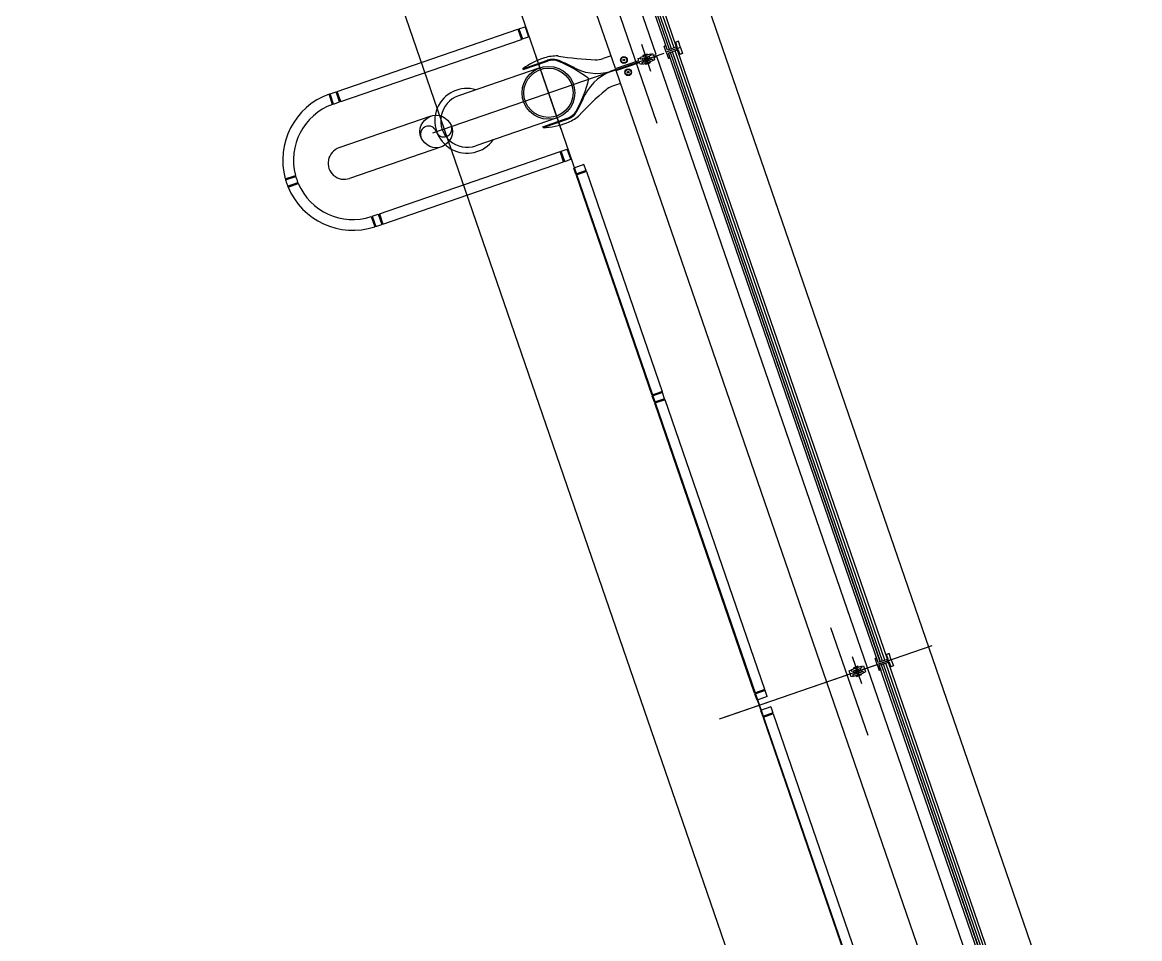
# Model space of a CAD drawing. Extents: x 809487 to 809680, y 818779 to 819225.
# Drawn here: x 809545.56 to 809550.73, y 819158.4 to 819162.65 of the extents above; entities that cross this region are included whole.
import ezdxf

# ---------------------------------------------------------------- set-up
doc = ezdxf.new("R2010")
doc.units = 0
for name, color, linetype in [('F-RC', 7, 'Continuous'), ('MAJ082__', 7, 'Continuous'), ('MAJ214__', 7, 'Continuous'), ('MAJ270__', 7, 'Continuous'), ('MAJ292__', 7, 'Continuous')]:
    doc.layers.add(name, color=color, linetype=linetype)

msp = doc.modelspace()

# ---------------------------------------------------------------- linework, layer by layer
at = {"layer": 'F-RC'}
for p, q in [((809547.0156, 819162.3286), (809547.8529, 819162.617)), ((809547.8529, 819162.617), (809547.8692, 819162.5697)), ((809547.8536, 819162.6151), (809547.8583, 819162.6167)), ((809547.8577, 819162.6186), (809547.886, 819162.6284)), ((809547.8577, 819162.6186), (809547.8739, 819162.5713)), ((809547.886, 819162.6284), (809547.9023, 819162.5811)), ((809547.0319, 819162.2814), (809547.8692, 819162.5697)), ((809547.8686, 819162.5716), (809547.8733, 819162.5732)), ((809547.8739, 819162.5713), (809547.9023, 819162.5811)), ((809546.9941, 819162.2683), (809546.9778, 819162.3156)), ((809546.9825, 819162.3172), (809547.0109, 819162.327)), ((809546.9988, 819162.27), (809546.9825, 819162.3172)), ((809547.0271, 819162.2797), (809547.0109, 819162.327)), ((809547.0115, 819162.3251), (809547.0162, 819162.3268)), ((809547.0319, 819162.2814), (809547.0156, 819162.3286)), ((809546.9988, 819162.27), (809547.0271, 819162.2797)), ((809547.0265, 819162.2816), (809547.0312, 819162.2833)), ((809547.2109, 819161.7613), (809548.0483, 819162.0497)), ((809548.0645, 819162.0024), (809548.0483, 819162.0497)), ((809548.0489, 819162.0478), (809548.0536, 819162.0494)), ((809548.053, 819162.0513), (809548.0814, 819162.061)), ((809548.0693, 819162.004), (809548.053, 819162.0513)), ((809548.0976, 819162.0138), (809548.0814, 819162.061)), ((809547.2272, 819161.7141), (809548.0645, 819162.0024)), ((809548.0639, 819162.0043), (809548.0686, 819162.0059)), ((809548.0693, 819162.004), (809548.0976, 819162.0138)), ((809548.1588, 819161.9899), (809548.1115, 819161.9736)), ((809548.1685, 819161.9615), (809548.1588, 819161.9899)), ((809546.7751, 819161.9233), (809546.8225, 819161.9396)), ((809546.7765, 819161.9184), (809546.8238, 819161.9347)), ((809548.1212, 819161.9452), (809548.1115, 819161.9736)), ((809548.1685, 819161.9615), (809548.1212, 819161.9452)), ((809548.1702, 819161.9568), (809548.1229, 819161.9405)), ((809548.1229, 819161.9405), (809548.4737, 819160.9217)), ((809548.1248, 819161.9411), (809548.1231, 819161.9459)), ((809548.1683, 819161.9561), (809548.1666, 819161.9608)), ((809548.1702, 819161.9568), (809548.5209, 819160.938)), ((809546.7862, 819161.8901), (809546.8336, 819161.9064)), ((809546.7881, 819161.8854), (809546.8355, 819161.9018)), ((809547.1731, 819161.7484), (809547.1894, 819161.7011)), ((809547.1778, 819161.7499), (809547.2062, 819161.7597)), ((809547.1778, 819161.7499), (809547.1941, 819161.7027)), ((809547.2062, 819161.7597), (809547.2225, 819161.7124)), ((809547.2069, 819161.7578), (809547.2116, 819161.7594)), ((809547.2109, 819161.7613), (809547.2272, 819161.7141)), ((809547.2218, 819161.7143), (809547.2266, 819161.7159)), ((809547.1941, 819161.7027), (809547.2225, 819161.7124)), ((809548.5013, 819160.9312), (809548.4737, 819160.9217)), ((809548.5226, 819160.9332), (809548.4753, 819160.917)), ((809548.4851, 819160.8886), (809548.4753, 819160.917)), ((809548.4772, 819160.9176), (809548.4756, 819160.9223)), ((809548.5323, 819160.9049), (809548.4851, 819160.8886)), ((809548.534, 819160.9002), (809548.4867, 819160.8839)), ((809548.4886, 819160.8845), (809548.487, 819160.8893)), ((809548.5209, 819160.938), (809548.5013, 819160.9312)), ((809548.5207, 819160.9326), (809548.5191, 819160.9373)), ((809548.5323, 819160.9049), (809548.5226, 819160.9332)), ((809548.5321, 819160.8995), (809548.5305, 819160.9042)), ((809548.9963, 819159.5575), (809548.534, 819160.9002)), ((809548.949, 819159.5412), (809548.4867, 819160.8839)), ((809548.9963, 819159.5575), (809548.949, 819159.5412)), ((809548.9979, 819159.5528), (809548.9506, 819159.5365)), ((809548.9525, 819159.5372), (809548.9509, 819159.5419)), ((809548.996, 819159.5521), (809548.9944, 819159.5569)), ((809549.0077, 819159.5244), (809548.9979, 819159.5528)), ((809548.9604, 819159.5081), (809548.9506, 819159.5365)), ((809549.0077, 819159.5244), (809548.9604, 819159.5081)), ((809549.024, 819159.4771), (809548.9767, 819159.4609)), ((809548.9767, 819159.4609), (809548.9864, 819159.4325)), ((809549.0337, 819159.4488), (809548.9864, 819159.4325)), ((809549.0353, 819159.4441), (809548.9881, 819159.4278)), ((809549.024, 819159.4771), (809549.0337, 819159.4488)), ((809549.0318, 819159.4481), (809549.0335, 819159.4434)), ((809549.0353, 819159.4441), (809549.4898, 819158.1243)), ((809548.9881, 819159.4278), (809549.4426, 819158.1077)), ((809548.9883, 819159.4332), (809548.99, 819159.4284))]:
    msp.add_line(p, q, dxfattribs=at)
for radius, start, end in [(0.325, 109.8815, 195.4719), (0.323, 108.9997, 109.887), (0.275, 110.0418, 194.8294), (0.277, 108.9997, 110.0343), (0.323, 195.45, 196.3383), (0.277, 194.8595, 195.8958), (0.275, 195.8732, 199), (0.325, 196.3546, 199), (0.325, 199, 201.6454), (0.323, 201.6617, 202.55), (0.325, 202.5281, 288.1185), (0.275, 199, 202.1268), (0.277, 202.1042, 203.1405), (0.275, 203.1706, 287.9582), (0.277, 287.9657, 289.0003), (0.323, 288.113, 289.0003)]:
    msp.add_arc((809547.0883, 819162.01), radius, start, end, dxfattribs=at)
at = {"layer": 'MAJ082__'}
for p, q in [((809547.4498, 819162.2137), (809547.024, 819162.0671)), ((809547.4986, 819162.0719), (809547.0729, 819161.9253))]:
    msp.add_line(p, q, dxfattribs=at)
msp.add_circle((809547.4742, 819162.1428), 0.075, dxfattribs=at)
for centre, radius, start, end in [((809547.4387, 819162.1306), 0.0375, 19, 199), ((809547.5096, 819162.155), 0.0375, 199, 19), ((809547.0484, 819161.9962), 0.075, 108.9996, 289.0005)]:
    msp.add_arc(centre, radius, start, end, dxfattribs=at)
at = {"layer": 'MAJ214__'}
for p, q in [((809548.4937, 819162.4992), (809546.5419, 819168.1675)), ((809548.5544, 819162.5227), (809547.5825, 819165.3451)), ((809548.5551, 819162.5229), (809547.5833, 819165.3453)), ((809548.5645, 819162.5262), (809547.5927, 819165.3486)), ((809548.5759, 819162.5301), (809547.6041, 819165.3525)), ((809548.4647, 819162.5011), (809548.4207, 819162.4859)), ((809548.4299, 819162.4811), (809548.4606, 819162.4917)), ((809548.4306, 819162.4935), (809548.4523, 819162.501)), ((809548.4312, 819162.4948), (809548.4306, 819162.4935)), ((809548.4306, 819162.4935), (809548.4315, 819162.4907)), ((809548.451, 819162.5017), (809548.4312, 819162.4948)), ((809548.4315, 819162.4907), (809548.4533, 819162.4982)), ((809548.4339, 819162.4915), (809548.4336, 819162.4909)), ((809548.4509, 819162.4974), (809548.4516, 819162.4971)), ((809548.451, 819162.5017), (809548.4523, 819162.501)), ((809548.4517, 819162.4966), (809548.4516, 819162.4971)), ((809548.4523, 819162.501), (809548.4533, 819162.4982)), ((809548.4682, 819162.4944), (809548.4606, 819162.4917)), ((809548.4658, 819162.5001), (809548.4762, 819162.5037)), ((809548.4762, 819162.5037), (809548.4795, 819162.4943)), ((809548.4795, 819162.4943), (809548.4937, 819162.4992)), ((809549.5311, 819159.6861), (809548.5593, 819162.5085)), ((809549.5318, 819159.6864), (809548.56, 819162.5088)), ((809549.5412, 819159.6896), (809548.5694, 819162.512)), ((809549.5526, 819159.6935), (809548.5808, 819162.5159)), ((809548.3046, 819162.434), (809548.4133, 819162.4715)), ((809548.3078, 819162.4246), (809548.4166, 819162.462)), ((809548.4101, 819162.4809), (809548.4205, 819162.4845)), ((809548.4133, 819162.4715), (809548.4101, 819162.4809)), ((809548.4198, 819162.4526), (809548.4166, 819162.462)), ((809548.4302, 819162.4562), (809548.4198, 819162.4526)), ((809548.4221, 819162.4785), (809548.4297, 819162.4811)), ((809548.4354, 819162.4645), (809548.4278, 819162.4619)), ((809548.4338, 819162.4904), (809548.4336, 819162.4909)), ((809548.4356, 819162.4646), (809548.4663, 819162.4752)), ((809548.4645, 819162.4656), (809548.4428, 819162.4581)), ((809548.4428, 819162.4581), (809548.4437, 819162.4553)), ((809548.4655, 819162.4627), (809548.4437, 819162.4553)), ((809548.445, 819162.4546), (809548.4437, 819162.4553)), ((809548.4447, 819162.4587), (809548.4443, 819162.4597)), ((809548.445, 819162.4546), (809548.4649, 819162.4615)), ((809548.4626, 819162.4649), (809548.4623, 819162.4659)), ((809548.4645, 819162.4656), (809548.4655, 819162.4627)), ((809548.4649, 819162.4615), (809548.4655, 819162.4627)), ((809548.4756, 819162.4718), (809548.486, 819162.4754)), ((809548.4827, 819162.4848), (809548.4969, 819162.4897)), ((809548.4827, 819162.4848), (809548.486, 819162.4754)), ((809550.4487, 819156.8213), (809548.4969, 819162.4897)), ((809549.3868, 819159.6444), (809549.3972, 819159.648)), ((809549.4414, 819159.6645), (809549.3974, 819159.6494)), ((809549.4066, 819159.6446), (809549.4373, 819159.6552)), ((809549.4073, 819159.657), (809549.429, 819159.6645)), ((809549.4079, 819159.6583), (809549.4073, 819159.657)), ((809549.4073, 819159.657), (809549.4082, 819159.6542)), ((809549.4277, 819159.6651), (809549.4079, 819159.6583)), ((809549.4082, 819159.6542), (809549.43, 819159.6616)), ((809549.4106, 819159.655), (809549.4103, 819159.6543)), ((809549.4105, 819159.6539), (809549.4103, 819159.6543)), ((809549.4276, 819159.6608), (809549.4283, 819159.6605)), ((809549.4277, 819159.6651), (809549.429, 819159.6645)), ((809549.4284, 819159.66), (809549.4283, 819159.6605)), ((809549.429, 819159.6645), (809549.43, 819159.6616)), ((809549.4449, 819159.6578), (809549.4373, 819159.6552)), ((809549.4425, 819159.6636), (809549.4529, 819159.6672)), ((809549.4529, 819159.6672), (809549.4627, 819159.6388)), ((809550.5078, 819156.8496), (809549.536, 819159.6719)), ((809550.5085, 819156.8498), (809549.5367, 819159.6722)), ((809550.5179, 819156.8531), (809549.5461, 819159.6755)), ((809550.5293, 819156.857), (809549.5575, 819159.6794)), ((809549.3965, 819159.616), (809549.3868, 819159.6444)), ((809549.4069, 819159.6196), (809549.3965, 819159.616)), ((809549.3988, 819159.6419), (809549.4064, 819159.6445)), ((809549.4121, 819159.628), (809549.4045, 819159.6254)), ((809549.4123, 819159.628), (809549.443, 819159.6386)), ((809549.4412, 819159.629), (809549.4195, 819159.6215)), ((809549.4195, 819159.6215), (809549.4205, 819159.6187)), ((809549.4422, 819159.6262), (809549.4205, 819159.6187)), ((809549.4217, 819159.6181), (809549.4205, 819159.6187)), ((809549.4214, 819159.6222), (809549.421, 819159.6231)), ((809549.4217, 819159.6181), (809549.4416, 819159.6249)), ((809549.4393, 819159.6284), (809549.439, 819159.6293)), ((809549.4412, 819159.629), (809549.4422, 819159.6262)), ((809549.4416, 819159.6249), (809549.4422, 819159.6262)), ((809549.4523, 819159.6352), (809549.4627, 819159.6388))]:
    msp.add_line(p, q, dxfattribs=at)
for points in [[(809547.8762, 819162.4336), (809547.989, 819162.4725)], [(809548.4313, 819162.4552), (809548.4753, 819162.4704)], [(809547.97, 819162.1611), (809548.0828, 819162.2)], [(809549.408, 819159.6187), (809549.452, 819159.6338)]]:
    msp.add_lwpolyline(points, dxfattribs=at)
for centre, radius in [((809548.3437, 819162.474), 0.0155), ((809548.3437, 819162.474), 0.0135), ((809548.3437, 819162.474), 0.0042), ((809548.448, 819162.4781), 0.006), ((809548.3633, 819162.4172), 0.0155), ((809548.3633, 819162.4172), 0.0135), ((809548.3633, 819162.4172), 0.0042), ((809549.4247, 819159.6416), 0.006)]:
    msp.add_circle(centre, radius, dxfattribs=at)
for centre, radius, start, end in [((809548.0147, 819162.3976), 0.0792, 68.0376, 109), ((809547.8323, 819161.9451), 0.567, 59.8959, 68.0376), ((809548.448, 819162.4781), 0.0095, 146.6949, 251.3051), ((809548.448, 819162.4781), 0.0109, 101.1265, 116.8735), ((809548.448, 819162.4781), 0.0109, 281.1265, 296.8735), ((809548.448, 819162.4781), 0.0095, 325.1826, 72.8174), ((809548.1267, 819162.453), 0.02, 239.8959, 251.3246), ((809548.2187, 819162.6427), 0.2307, 244.7688, 292.3227), ((809548.3686, 819162.2073), 0.2307, 105.6773, 153.2312), ((809548.3686, 819162.2073), 0.2307, 105.6773, 112.3227), ((809548.2187, 819162.6427), 0.2307, 285.6773, 292.3227), ((809547.6347, 819162.5191), 0.567, 329.9624, 338.1041), ((809548.1794, 819162.3002), 0.02, 146.6754, 158.1041), ((809548.057, 819162.2749), 0.0792, 289, 329.9624), ((809549.4247, 819159.6416), 0.0095, 146.6949, 251.3051), ((809549.4247, 819159.6416), 0.0109, 101.1265, 116.8735), ((809549.4247, 819159.6416), 0.0095, 325.1826, 72.8174), ((809549.4247, 819159.6416), 0.0109, 281.1265, 296.8735)]:
    msp.add_arc(centre, radius, start, end, dxfattribs=at)
for points, degree in [([(809548.4663, 819162.4752), (809548.4663, 819162.4752), (809548.4663, 819162.4752), (809548.4663, 819162.4754), (809548.4662, 819162.4756), (809548.4661, 819162.4761), (809548.466, 819162.4765), (809548.4658, 819162.4778), (809548.4657, 819162.4788), (809548.4653, 819162.4811), (809548.465, 819162.4823), (809548.4642, 819162.4846), (809548.4638, 819162.4857), (809548.4628, 819162.4878), (809548.4622, 819162.4887), (809548.4615, 819162.49), (809548.4612, 819162.4905), (809548.4609, 819162.4911), (809548.4608, 819162.4914), (809548.4607, 819162.4916), (809548.4607, 819162.4917), (809548.4606, 819162.4917)], 3), ([(809548.4647, 819162.5011), (809548.4648, 819162.5011), (809548.4648, 819162.5011), (809548.4649, 819162.5011), (809548.4649, 819162.5011), (809548.465, 819162.501), (809548.465, 819162.501), (809548.4651, 819162.501), (809548.4651, 819162.501), (809548.4652, 819162.5009), (809548.4652, 819162.5009), (809548.4652, 819162.5009), (809548.4653, 819162.5008), (809548.4653, 819162.5008), (809548.4654, 819162.5007), (809548.4654, 819162.5007)], 3), ([(809548.4654, 819162.5007), (809548.4658, 819162.5002), (809548.4661, 819162.4997), (809548.4668, 819162.4987), (809548.4671, 819162.4982), (809548.4677, 819162.4972), (809548.4679, 819162.4968), (809548.4683, 819162.496), (809548.4684, 819162.4956), (809548.4685, 819162.4953)], 3), ([(809548.4686, 819162.4951), (809548.4686, 819162.4951), (809548.4686, 819162.4951), (809548.4686, 819162.495), (809548.4686, 819162.4949), (809548.4686, 819162.4947), (809548.4686, 819162.4947), (809548.4685, 819162.4945), (809548.4685, 819162.4945), (809548.4684, 819162.4944), (809548.4683, 819162.4944), (809548.4682, 819162.4944), (809548.4682, 819162.4944), (809548.4682, 819162.4944)], 3), ([(809548.4686, 819162.4951), (809548.4686, 819162.4951), (809548.4686, 819162.4952), (809548.4686, 819162.4952), (809548.4686, 819162.4952), (809548.4686, 819162.4953), (809548.4685, 819162.4953), (809548.4685, 819162.4953)], 3), ([(809548.4205, 819162.4852), (809548.4205, 819162.4853), (809548.4205, 819162.4853), (809548.4205, 819162.4854), (809548.4205, 819162.4855), (809548.4205, 819162.4856), (809548.4205, 819162.4856), (809548.4205, 819162.4856), (809548.4205, 819162.4857), (809548.4206, 819162.4857), (809548.4206, 819162.4858), (809548.4206, 819162.4858), (809548.4206, 819162.4859), (809548.4207, 819162.4859), (809548.4207, 819162.4859), (809548.4207, 819162.4859)], 3), ([(809548.4213, 819162.479), (809548.4212, 819162.4794), (809548.4211, 819162.4797), (809548.4209, 819162.4806), (809548.4208, 819162.4811), (809548.4206, 819162.4822), (809548.4206, 819162.4828), (809548.4205, 819162.484), (809548.4205, 819162.4846), (809548.4205, 819162.4852)], 3), ([(809548.4213, 819162.479), (809548.4213, 819162.479), (809548.4213, 819162.479), (809548.4213, 819162.4789), (809548.4213, 819162.4789), (809548.4213, 819162.4789), (809548.4213, 819162.4789), (809548.4214, 819162.4788)], 3), ([(809548.4221, 819162.4785), (809548.4221, 819162.4785), (809548.4221, 819162.4785), (809548.4221, 819162.4785), (809548.422, 819162.4785), (809548.422, 819162.4784), (809548.4219, 819162.4784), (809548.4218, 819162.4785), (809548.4217, 819162.4785), (809548.4216, 819162.4785), (809548.4215, 819162.4786), (809548.4214, 819162.4787), (809548.4214, 819162.4788), (809548.4214, 819162.4788)], 3), ([(809548.4274, 819162.4612), (809548.4274, 819162.4612), (809548.4274, 819162.4612), (809548.4274, 819162.4613), (809548.4274, 819162.4614), (809548.4274, 819162.4616), (809548.4275, 819162.4616), (809548.4276, 819162.4618), (809548.4276, 819162.4618), (809548.4277, 819162.4619), (809548.4278, 819162.4619), (809548.4278, 819162.4619), (809548.4278, 819162.4619), (809548.4278, 819162.4619)], 3), ([(809548.4274, 819162.4612), (809548.4274, 819162.4611), (809548.4275, 819162.4611), (809548.4275, 819162.4611), (809548.4275, 819162.4611), (809548.4275, 819162.461), (809548.4275, 819162.461), (809548.4275, 819162.461)], 3), ([(809548.4306, 819162.4556), (809548.4303, 819162.4561), (809548.4299, 819162.4566), (809548.4293, 819162.4576), (809548.429, 819162.4581), (809548.4284, 819162.459), (809548.4281, 819162.4595), (809548.4278, 819162.4603), (809548.4276, 819162.4607), (809548.4275, 819162.461)], 3), ([(809548.4297, 819162.4811), (809548.4297, 819162.4811), (809548.4297, 819162.4811), (809548.4298, 819162.4809), (809548.4298, 819162.4807), (809548.43, 819162.4801), (809548.43, 819162.4797), (809548.4302, 819162.4785), (809548.4303, 819162.4775), (809548.4308, 819162.4752), (809548.4311, 819162.474), (809548.4318, 819162.4717), (809548.4323, 819162.4706), (809548.4333, 819162.4685), (809548.4338, 819162.4676), (809548.4346, 819162.4663), (809548.4348, 819162.4658), (809548.4352, 819162.4651), (809548.4353, 819162.4649), (809548.4354, 819162.4647), (809548.4354, 819162.4646), (809548.4354, 819162.4645)], 3), ([(809548.4297, 819162.4811), (809548.4298, 819162.4811), (809548.4298, 819162.4811), (809548.4299, 819162.4811)], 2), ([(809548.4313, 819162.4552), (809548.4313, 819162.4552), (809548.4313, 819162.4552), (809548.4312, 819162.4552), (809548.4311, 819162.4552), (809548.4311, 819162.4553), (809548.431, 819162.4553), (809548.431, 819162.4553), (809548.4309, 819162.4553), (809548.4309, 819162.4554), (809548.4309, 819162.4554), (809548.4308, 819162.4554), (809548.4308, 819162.4555), (809548.4307, 819162.4555), (809548.4307, 819162.4556), (809548.4306, 819162.4556)], 3), ([(809548.4356, 819162.4646), (809548.4355, 819162.4646), (809548.4355, 819162.4646), (809548.4354, 819162.4645)], 2), ([(809548.4356, 819162.4646), (809548.4355, 819162.4646), (809548.4355, 819162.4646), (809548.4354, 819162.4645)], 2), ([(809548.4409, 819162.4847), (809548.4409, 819162.4846), (809548.4409, 819162.4846), (809548.4409, 819162.4845), (809548.4408, 819162.4845), (809548.4407, 819162.4842), (809548.4406, 819162.4841), (809548.4403, 819162.4837), (809548.4402, 819162.4835), (809548.4401, 819162.4834)], 3), ([(809548.4431, 819162.4879), (809548.4419, 819162.4862), (809548.4409, 819162.4847)], 2), ([(809548.445, 819162.4691), (809548.4452, 819162.4691), (809548.4454, 819162.469), (809548.4458, 819162.4689), (809548.446, 819162.4688), (809548.4462, 819162.4687), (809548.4463, 819162.4687), (809548.4464, 819162.4687), (809548.4464, 819162.4687), (809548.4465, 819162.4686)], 3), ([(809548.4496, 819162.4876), (809548.4479, 819162.4882), (809548.4459, 819162.4889)], 2), ([(809548.4465, 819162.4686), (809548.4482, 819162.4681), (809548.4501, 819162.4674)], 2), ([(809548.4511, 819162.4871), (809548.4509, 819162.4872), (809548.4507, 819162.4873), (809548.4503, 819162.4874), (809548.4501, 819162.4875), (809548.4498, 819162.4876), (809548.4497, 819162.4876), (809548.4496, 819162.4876), (809548.4496, 819162.4876), (809548.4496, 819162.4876)], 3), ([(809548.453, 819162.4684), (809548.4541, 819162.4701), (809548.4551, 819162.4716)], 2), ([(809548.4551, 819162.4716), (809548.4551, 819162.4716), (809548.4551, 819162.4717), (809548.4552, 819162.4717), (809548.4552, 819162.4718), (809548.4554, 819162.472), (809548.4555, 819162.4722), (809548.4557, 819162.4726), (809548.4559, 819162.4728), (809548.456, 819162.4729)], 3), ([(809548.4739, 819162.4778), (809548.4733, 819162.4776), (809548.4726, 819162.4774), (809548.4711, 819162.4768), (809548.4701, 819162.4765), (809548.4686, 819162.476), (809548.468, 819162.4758), (809548.467, 819162.4754), (809548.4667, 819162.4753), (809548.4663, 819162.4752)], 3), ([(809548.4739, 819162.4778), (809548.4731, 819162.4775), (809548.4722, 819162.4772), (809548.4713, 819162.4769), (809548.47, 819162.4765), (809548.4688, 819162.476), (809548.4675, 819162.4756), (809548.4671, 819162.4755), (809548.4667, 819162.4753), (809548.4663, 819162.4752)], 3), ([(809548.4739, 819162.4778), (809548.4739, 819162.4778), (809548.4739, 819162.4778), (809548.474, 819162.4778), (809548.474, 819162.4778), (809548.4741, 819162.4778), (809548.4741, 819162.4778), (809548.4743, 819162.4778), (809548.4743, 819162.4778), (809548.4745, 819162.4777), (809548.4745, 819162.4777), (809548.4746, 819162.4776), (809548.4747, 819162.4775), (809548.4747, 819162.4774)], 3), ([(809548.4748, 819162.4772), (809548.4748, 819162.4773), (809548.4747, 819162.4773), (809548.4747, 819162.4773), (809548.4747, 819162.4774), (809548.4747, 819162.4774), (809548.4747, 819162.4774), (809548.4747, 819162.4774)], 3), ([(809548.4748, 819162.4772), (809548.4749, 819162.4769), (809548.4749, 819162.4766), (809548.4752, 819162.4757), (809548.4753, 819162.4752), (809548.4754, 819162.4741), (809548.4755, 819162.4735), (809548.4756, 819162.4723), (809548.4756, 819162.4717), (809548.4756, 819162.4711)], 3), ([(809548.4756, 819162.4711), (809548.4756, 819162.471), (809548.4756, 819162.471), (809548.4756, 819162.4709), (809548.4756, 819162.4708), (809548.4756, 819162.4707), (809548.4755, 819162.4707), (809548.4755, 819162.4706), (809548.4755, 819162.4706), (809548.4755, 819162.4705), (809548.4755, 819162.4705), (809548.4754, 819162.4705), (809548.4754, 819162.4704), (809548.4754, 819162.4704), (809548.4753, 819162.4704), (809548.4753, 819162.4704)], 3), ([(809549.3972, 819159.6486), (809549.3972, 819159.6487), (809549.3972, 819159.6488), (809549.3972, 819159.6489), (809549.3972, 819159.6489), (809549.3972, 819159.649), (809549.3972, 819159.649), (809549.3972, 819159.6491), (809549.3972, 819159.6491), (809549.3973, 819159.6492), (809549.3973, 819159.6492), (809549.3973, 819159.6493), (809549.3973, 819159.6493), (809549.3974, 819159.6494), (809549.3974, 819159.6494), (809549.3974, 819159.6494)], 3), ([(809549.398, 819159.6425), (809549.3979, 819159.6428), (809549.3978, 819159.6432), (809549.3976, 819159.644), (809549.3975, 819159.6446), (809549.3973, 819159.6457), (809549.3973, 819159.6462), (809549.3972, 819159.6474), (809549.3972, 819159.648), (809549.3972, 819159.6486)], 3), ([(809549.4176, 819159.6481), (809549.4176, 819159.6481), (809549.4176, 819159.6481), (809549.4176, 819159.648), (809549.4175, 819159.6479), (809549.4174, 819159.6477), (809549.4173, 819159.6475), (809549.417, 819159.6472), (809549.4169, 819159.647), (809549.4168, 819159.6468)], 3), ([(809549.4198, 819159.6514), (809549.4186, 819159.6496), (809549.4176, 819159.6481)], 2), ([(809549.4263, 819159.6511), (809549.4246, 819159.6517), (809549.4226, 819159.6523)], 2), ([(809549.4278, 819159.6506), (809549.4276, 819159.6507), (809549.4274, 819159.6507), (809549.427, 819159.6509), (809549.4268, 819159.6509), (809549.4265, 819159.651), (809549.4264, 819159.651), (809549.4263, 819159.6511), (809549.4263, 819159.6511), (809549.4263, 819159.6511)], 3), ([(809549.443, 819159.6386), (809549.443, 819159.6387), (809549.443, 819159.6387), (809549.443, 819159.6388), (809549.4429, 819159.639), (809549.4428, 819159.6396), (809549.4427, 819159.64), (809549.4425, 819159.6412), (809549.4424, 819159.6423), (809549.442, 819159.6445), (809549.4417, 819159.6457), (809549.4409, 819159.648), (809549.4405, 819159.6491), (809549.4395, 819159.6512), (809549.4389, 819159.6522), (809549.4382, 819159.6535), (809549.4379, 819159.6539), (809549.4376, 819159.6546), (809549.4375, 819159.6548), (809549.4374, 819159.6551), (809549.4374, 819159.6551), (809549.4373, 819159.6552)], 3), ([(809549.4414, 819159.6645), (809549.4415, 819159.6645), (809549.4415, 819159.6645), (809549.4416, 819159.6645), (809549.4416, 819159.6645), (809549.4417, 819159.6645), (809549.4417, 819159.6645), (809549.4418, 819159.6644), (809549.4418, 819159.6644), (809549.4419, 819159.6644), (809549.4419, 819159.6643), (809549.4419, 819159.6643), (809549.442, 819159.6643), (809549.442, 819159.6642), (809549.4421, 819159.6642), (809549.4421, 819159.6641)], 3), ([(809549.4421, 819159.6641), (809549.4425, 819159.6636), (809549.4428, 819159.6632), (809549.4435, 819159.6622), (809549.4438, 819159.6617), (809549.4444, 819159.6607), (809549.4446, 819159.6602), (809549.445, 819159.6594), (809549.4451, 819159.6591), (809549.4452, 819159.6588)], 3), ([(809549.4453, 819159.6586), (809549.4453, 819159.6585), (809549.4453, 819159.6585), (809549.4454, 819159.6584), (809549.4454, 819159.6583), (809549.4453, 819159.6582), (809549.4453, 819159.6581), (809549.4452, 819159.658), (809549.4452, 819159.6579), (809549.4451, 819159.6579), (809549.445, 819159.6578), (809549.4449, 819159.6578), (809549.4449, 819159.6578), (809549.4449, 819159.6578)], 3), ([(809549.4453, 819159.6586), (809549.4453, 819159.6586), (809549.4453, 819159.6586), (809549.4453, 819159.6586), (809549.4453, 819159.6587), (809549.4453, 819159.6587), (809549.4453, 819159.6587), (809549.4452, 819159.6588)], 3), ([(809549.398, 819159.6425), (809549.398, 819159.6425), (809549.398, 819159.6424), (809549.398, 819159.6424), (809549.398, 819159.6424), (809549.398, 819159.6423), (809549.3981, 819159.6423), (809549.3981, 819159.6423)], 3), ([(809549.3988, 819159.6419), (809549.3988, 819159.6419), (809549.3988, 819159.6419), (809549.3988, 819159.6419), (809549.3987, 819159.6419), (809549.3987, 819159.6419), (809549.3986, 819159.6419), (809549.3985, 819159.6419), (809549.3984, 819159.6419), (809549.3983, 819159.642), (809549.3982, 819159.642), (809549.3981, 819159.6422), (809549.3981, 819159.6422), (809549.3981, 819159.6423)], 3), ([(809549.4041, 819159.6246), (809549.4041, 819159.6246), (809549.4041, 819159.6247), (809549.4041, 819159.6248), (809549.4041, 819159.6249), (809549.4041, 819159.625), (809549.4042, 819159.6251), (809549.4043, 819159.6252), (809549.4043, 819159.6252), (809549.4044, 819159.6253), (809549.4045, 819159.6254), (809549.4045, 819159.6254), (809549.4045, 819159.6254), (809549.4045, 819159.6254)], 3), ([(809549.4041, 819159.6246), (809549.4042, 819159.6246), (809549.4042, 819159.6246), (809549.4042, 819159.6245), (809549.4042, 819159.6245), (809549.4042, 819159.6245), (809549.4042, 819159.6244), (809549.4042, 819159.6244)], 3), ([(809549.4074, 819159.6191), (809549.407, 819159.6195), (809549.4066, 819159.62), (809549.406, 819159.621), (809549.4057, 819159.6215), (809549.4051, 819159.6225), (809549.4049, 819159.623), (809549.4045, 819159.6238), (809549.4043, 819159.6241), (809549.4042, 819159.6244)], 3), ([(809549.4064, 819159.6445), (809549.4065, 819159.6446), (809549.4065, 819159.6446), (809549.4066, 819159.6446)], 2), ([(809549.4064, 819159.6445), (809549.4064, 819159.6445), (809549.4064, 819159.6445), (809549.4065, 819159.6444), (809549.4065, 819159.6442), (809549.4067, 819159.6436), (809549.4067, 819159.6432), (809549.4069, 819159.6419), (809549.407, 819159.6409), (809549.4075, 819159.6387), (809549.4078, 819159.6375), (809549.4086, 819159.6351), (809549.409, 819159.634), (809549.41, 819159.6319), (809549.4105, 819159.631), (809549.4113, 819159.6297), (809549.4115, 819159.6292), (809549.4119, 819159.6286), (809549.412, 819159.6284), (809549.4121, 819159.6281), (809549.4121, 819159.628), (809549.4121, 819159.628)], 3), ([(809549.408, 819159.6187), (809549.408, 819159.6186), (809549.408, 819159.6186), (809549.4079, 819159.6187), (809549.4078, 819159.6187), (809549.4078, 819159.6187), (809549.4077, 819159.6187), (809549.4077, 819159.6187), (809549.4077, 819159.6188), (809549.4076, 819159.6188), (809549.4076, 819159.6188), (809549.4075, 819159.6189), (809549.4075, 819159.6189), (809549.4074, 819159.619), (809549.4074, 819159.619), (809549.4074, 819159.6191)], 3), ([(809549.4123, 819159.628), (809549.4122, 819159.628), (809549.4122, 819159.628), (809549.4121, 819159.628)], 2), ([(809549.4123, 819159.628), (809549.4122, 819159.628), (809549.4122, 819159.628), (809549.4121, 819159.628)], 2), ([(809549.4217, 819159.6326), (809549.4219, 819159.6325), (809549.4221, 819159.6325), (809549.4225, 819159.6323), (809549.4227, 819159.6323), (809549.4229, 819159.6322), (809549.423, 819159.6321), (809549.4231, 819159.6321), (809549.4231, 819159.6321), (809549.4232, 819159.6321)], 3), ([(809549.4232, 819159.6321), (809549.4249, 819159.6315), (809549.4268, 819159.6308)], 2), ([(809549.4297, 819159.6318), (809549.4308, 819159.6335), (809549.4318, 819159.6351)], 2), ([(809549.4318, 819159.6351), (809549.4318, 819159.6351), (809549.4318, 819159.6351), (809549.4319, 819159.6352), (809549.4319, 819159.6353), (809549.4321, 819159.6355), (809549.4322, 819159.6357), (809549.4324, 819159.636), (809549.4326, 819159.6362), (809549.4327, 819159.6364)], 3), ([(809549.4506, 819159.6413), (809549.45, 819159.641), (809549.4493, 819159.6408), (809549.4478, 819159.6403), (809549.4468, 819159.6399), (809549.4453, 819159.6394), (809549.4447, 819159.6392), (809549.4437, 819159.6389), (809549.4434, 819159.6388), (809549.443, 819159.6386)], 3), ([(809549.4506, 819159.6413), (809549.4498, 819159.641), (809549.4489, 819159.6407), (809549.448, 819159.6403), (809549.4468, 819159.6399), (809549.4455, 819159.6395), (809549.4442, 819159.639), (809549.4438, 819159.6389), (809549.4434, 819159.6388), (809549.443, 819159.6386)], 3), ([(809549.4506, 819159.6413), (809549.4506, 819159.6413), (809549.4506, 819159.6413), (809549.4507, 819159.6413), (809549.4507, 819159.6413), (809549.4508, 819159.6413), (809549.4508, 819159.6413), (809549.451, 819159.6413), (809549.451, 819159.6413), (809549.4512, 819159.6412), (809549.4512, 819159.6411), (809549.4513, 819159.641), (809549.4514, 819159.641), (809549.4514, 819159.6409)], 3), ([(809549.4515, 819159.6407), (809549.4515, 819159.6407), (809549.4515, 819159.6407), (809549.4514, 819159.6408), (809549.4514, 819159.6408), (809549.4514, 819159.6409), (809549.4514, 819159.6409), (809549.4514, 819159.6409)], 3), ([(809549.4515, 819159.6407), (809549.4516, 819159.6404), (809549.4517, 819159.64), (809549.4519, 819159.6392), (809549.452, 819159.6386), (809549.4521, 819159.6375), (809549.4522, 819159.6369), (809549.4523, 819159.6357), (809549.4523, 819159.6351), (809549.4523, 819159.6345)], 3), ([(809549.4523, 819159.6345), (809549.4523, 819159.6345), (809549.4523, 819159.6344), (809549.4523, 819159.6343), (809549.4523, 819159.6343), (809549.4523, 819159.6342), (809549.4522, 819159.6341), (809549.4522, 819159.6341), (809549.4522, 819159.6341), (809549.4522, 819159.634), (809549.4522, 819159.634), (809549.4521, 819159.6339), (809549.4521, 819159.6339), (809549.4521, 819159.6338), (809549.452, 819159.6338), (809549.452, 819159.6338)], 3)]:
    msp.add_open_spline(points, degree=degree, dxfattribs=at)
at = {"layer": 'MAJ270__'}
for p, q in [((809546.0408, 819167.995), (809547.9942, 819162.3219)), ((809545.5574, 819167.8286), (809549.664, 819155.9023)), ((809548.4976, 819162.1805), (809548.326, 819162.6791)), ((809548.4244, 819162.5468), (809548.4672, 819162.4225)), ((809547.4582, 819162.1373), (809548.5302, 819162.5064)), ((809547.9347, 819162.4948), (809548.0521, 819162.1539)), ((809548.5875, 819162.5341), (809548.5923, 819162.5199)), ((809547.9942, 819162.3219), (809549.9476, 819156.6488)), ((809549.4743, 819159.344), (809549.3027, 819159.8426)), ((809548.8139, 819159.4313), (809549.7721, 819159.7612)), ((809549.4011, 819159.7103), (809549.4439, 819159.586)), ((809549.5642, 819159.6975), (809549.569, 819159.6833)), ((809549.033, 819159.305), (809548.923, 819159.6246))]:
    msp.add_line(p, q, dxfattribs=at)
msp.add_lwpolyline([(809548.7867, 819159.4219), (809549.5444, 819159.6828)], dxfattribs=at)
for centre in [(809548.5899, 819162.527), (809549.5666, 819159.6904)]:
    msp.add_circle(centre, 0.003, dxfattribs=at)
at = {"layer": 'MAJ292__'}
for p, q in [((809550.7324, 819156.919), (809546.8256, 819168.2652)), ((809548.3046, 819162.434), (809546.3528, 819168.1024)), ((809548.5449, 819162.5194), (809547.5731, 819165.3418)), ((809548.5875, 819162.5341), (809547.6156, 819165.3565)), ((809548.5958, 819162.5607), (809548.5835, 819162.5565)), ((809548.5908, 819162.5352), (809548.5835, 819162.5565)), ((809548.6055, 819162.5324), (809548.5958, 819162.5607)), ((809548.5376, 819162.5407), (809548.5303, 819162.5382)), ((809548.54, 819162.5098), (809548.5303, 819162.5382)), ((809548.5449, 819162.5194), (809548.5376, 819162.5407)), ((809548.6055, 819162.5324), (809548.54, 819162.5098)), ((809548.6055, 819162.5324), (809548.54, 819162.5098)), ((809548.54, 819162.5098), (809548.5498, 819162.4815)), ((809548.5908, 819162.5352), (809548.5449, 819162.5194)), ((809548.5957, 819162.5211), (809548.5498, 819162.5052)), ((809549.5216, 819159.6829), (809548.5498, 819162.5052)), ((809548.5498, 819162.5052), (809548.5571, 819162.484)), ((809549.5642, 819159.6975), (809548.5925, 819162.5196)), ((809548.5957, 819162.5211), (809548.603, 819162.4998)), ((809548.6153, 819162.504), (809548.603, 819162.4998)), ((809548.6055, 819162.5324), (809548.6153, 819162.504)), ((809548.5571, 819162.484), (809548.5498, 819162.4815)), ((809547.9544, 819162.4375), (809547.5777, 819162.3078)), ((809550.2596, 819156.7562), (809548.3078, 819162.4246)), ((809548.034, 819162.2063), (809547.6573, 819162.0766)), ((809549.5143, 819159.7042), (809549.507, 819159.7016)), ((809549.5167, 819159.6733), (809549.507, 819159.7016)), ((809549.5216, 819159.6829), (809549.5143, 819159.7042)), ((809549.5675, 819159.6987), (809549.5216, 819159.6829)), ((809549.5725, 819159.7242), (809549.5602, 819159.72)), ((809549.5675, 819159.6987), (809549.5602, 819159.72)), ((809549.5822, 819159.6958), (809549.5725, 819159.7242)), ((809549.5822, 819159.6958), (809549.5167, 819159.6733)), ((809549.5822, 819159.6958), (809549.5167, 819159.6733)), ((809549.5167, 819159.6733), (809549.5265, 819159.6449)), ((809549.5724, 819159.6845), (809549.5265, 819159.6687)), ((809550.4983, 819156.8463), (809549.5265, 819159.6687)), ((809549.5265, 819159.6687), (809549.5338, 819159.6474)), ((809549.5338, 819159.6474), (809549.5265, 819159.6449)), ((809550.5409, 819156.861), (809549.569, 819159.6833)), ((809549.5724, 819159.6845), (809549.5797, 819159.6632)), ((809549.592, 819159.6675), (809549.5797, 819159.6632)), ((809549.5822, 819159.6958), (809549.592, 819159.6675))]:
    msp.add_line(p, q, dxfattribs=at)
for points in [[(809548.2843, 819162.4931), (809548.2474, 819162.4805)], [(809547.8762, 819162.4336), (809547.8775, 819162.4296), (809547.9903, 819162.4685)], [(809548.3282, 819162.3655), (809548.2914, 819162.3528)], [(809547.97, 819162.1611), (809547.9686, 819162.1651), (809548.0814, 819162.204)]]:
    msp.add_lwpolyline(points, dxfattribs=at)
for radius in [0.1223, 0.1143]:
    msp.add_circle((809547.9942, 819162.3219), radius, dxfattribs=at)
for centre, radius, start, end in [((809548.0307, 819162.3203), 0.1724, 87.6039, 108.7249), ((809548.0371, 819162.4726), 0.02, 80.5742, 87.6039), ((809548.2599, 819163.8144), 1.3402, 260.5742, 267.9216), ((809548.0763, 819162.1596), 0.3393, 107.2939, 126.1393), ((809548.0147, 819162.3976), 0.075, 68.0376, 109), ((809547.8323, 819161.9451), 0.5628, 51.6321, 68.0376), ((809548.2149, 819162.575), 0.1, 267.9216, 289), ((809547.6175, 819162.1922), 0.15, 73.5874, 324.4126), ((809547.6347, 819162.5191), 0.5628, 329.9624, 346.3679), ((809548.3239, 819162.2583), 0.1, 109, 130.0784), ((809547.6175, 819162.1922), 0.1223, 108.9976, 289.0023), ((809549.1224, 819161.3093), 1.3402, 130.0784, 137.4258), ((809548.057, 819162.2749), 0.075, 289, 329.9624), ((809547.959, 819162.5003), 0.3393, 271.8607, 290.7061), ((809548.022, 819162.3456), 0.1724, 289.2751, 310.3961), ((809548.1208, 819162.2295), 0.02, 310.3961, 317.4258)]:
    msp.add_arc(centre, radius, start, end, dxfattribs=at)

doc.saveas('drawing.dxf')
